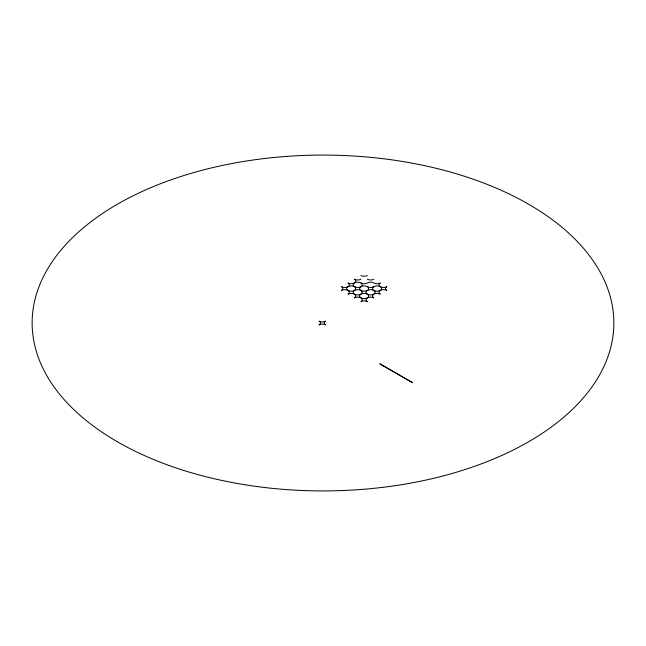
<?xml version="1.0" encoding="UTF-8"?>
<svg xmlns="http://www.w3.org/2000/svg" width="646" height="646" viewBox="0 0 646 646"><rect width="100%" height="100%" fill="white"/><g stroke="black" fill="none" stroke-linecap="round" stroke-linejoin="round"><path stroke-width="0.97" d="M373.856 286.687A4.579 2.641 0 0 1 367.388 286.687M360.92 282.956A4.579 2.641 0 0 0 367.388 282.956A4.579 2.641 0 0 1 373.856 282.956A4.579 2.641 0 0 0 380.324 282.956A4.579 2.641 0 0 0 380.324 286.687A4.579 2.641 0 0 0 386.801 286.687A4.579 2.641 0 0 0 386.801 290.425A4.579 2.641 0 0 0 380.324 290.425A4.579 2.641 0 0 0 380.324 294.164A4.579 2.641 0 0 0 373.856 294.164A4.579 2.641 0 0 0 373.856 297.895A4.579 2.641 0 0 0 367.388 297.895A4.579 2.641 0 0 0 367.388 301.634A4.579 2.641 0 0 0 360.92 301.634A4.579 2.641 0 0 0 360.92 297.895A4.579 2.641 0 0 0 354.444 297.895A4.579 2.641 0 0 0 354.444 294.164A4.579 2.641 0 0 0 347.976 294.164A4.579 2.641 0 0 0 347.976 290.425A4.579 2.641 0 0 0 341.508 290.425A4.579 2.641 0 0 0 341.508 286.687A4.579 2.641 0 0 0 347.976 286.687A4.579 2.641 0 0 0 347.976 282.956A4.579 2.641 0 0 0 354.444 282.956A4.579 2.641 0 0 0 354.444 279.217A4.579 2.641 0 0 0 360.92 279.217M373.856 279.217A4.579 2.641 0 0 1 367.388 279.217M367.388 275.487A4.579 2.641 0 0 1 360.92 275.487M379.937 363.868L412.293 382.545L379.937 363.868M374.656 290.797A4.579 2.641 0 0 0 381.665 288.657A4.579 2.641 0 0 0 374.955 286.218A4.579 2.641 0 0 0 374.656 290.797M368.188 294.528A4.579 2.641 0 0 0 375.197 292.396A4.579 2.641 0 0 0 368.486 289.957A4.579 2.641 0 0 0 368.188 294.528M361.72 290.797A4.579 2.641 0 0 0 368.721 288.657A4.579 2.641 0 0 0 362.01 286.218A4.579 2.641 0 0 0 361.72 290.797M355.243 287.058A4.579 2.641 0 0 0 362.253 284.918A4.579 2.641 0 0 0 355.542 282.488A4.579 2.641 0 0 0 355.243 287.058M361.72 298.266A4.579 2.641 0 0 0 368.721 296.126A4.579 2.641 0 0 0 362.01 293.696A4.579 2.641 0 0 0 361.72 298.266M355.243 294.528A4.579 2.641 0 0 0 362.253 292.396A4.579 2.641 0 0 0 355.542 289.957A4.579 2.641 0 0 0 355.243 294.528M348.775 290.797A4.579 2.641 0 0 0 355.785 288.657A4.579 2.641 0 0 0 349.074 286.218A4.579 2.641 0 0 0 348.775 290.797M319.116 324.865A4.579 2.641 0 0 0 319.116 321.135A4.579 2.641 0 0 0 325.592 321.135A4.579 2.641 0 0 0 325.592 324.865A4.579 2.641 0 0 0 319.116 324.865M169.51 465.637A290.853 167.92 0 0 0 613.7 328.426A290.853 167.92 0 0 0 185.79 174.937A290.853 167.92 0 0 0 169.51 465.637"/></g></svg>
